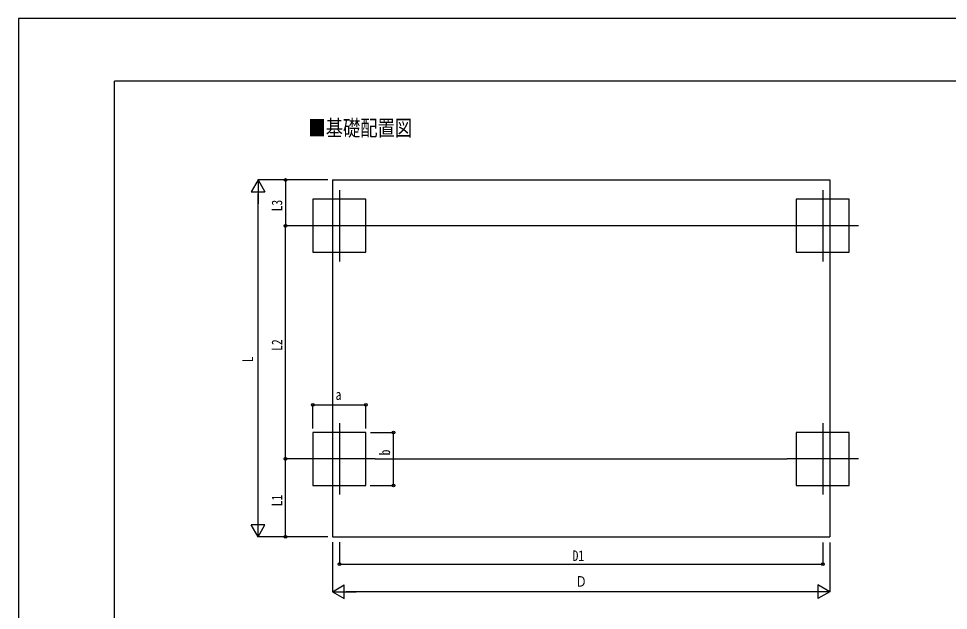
# Model space of a CAD drawing. Units: millimetres, scale not verified. Extents: x -14730 to 14718, y -10403 to 10400.
# Drawn here: x -14718 to -4554, y 3937 to 10400 of the extents above; entities that cross this region are included whole.
import ezdxf
from ezdxf.enums import TextEntityAlignment as Align

# ---------------------------------------------------------------- set-up
doc = ezdxf.new("R2010")
doc.units = ezdxf.units.MM
doc.header["$LTSCALE"] = 50
for name, color, linetype in [('0-2_USER1', 3, 'Continuous'), ('0-4_YKK_12', 2, 'Continuous'), ('0-6_YKK_A1', 4, 'Continuous'), ('0-7_YKK_D', 6, 'Continuous'), ('0-8_YKK_ZWAK', 7, 'Continuous')]:
    doc.layers.add(name, color=color, linetype=linetype)
doc.styles.add('ＭＳ ゴシック', font='')
doc.styles.get('ＭＳ ゴシック').set_extended_font_data('MS Gothic')

msp = doc.modelspace()

# ---------------------------------------------------------------- linework, layer by layer
at = {"layer": '0-4_YKK_12'}
for p, q in [((-11210.69, 8527.53), (-11210.69, 7747.53)), ((-5927.69, 8527.53), (-5927.69, 7747.53)), ((-10820.69, 8137.53), (-11600.69, 8137.53)), ((-5537.69, 8137.53), (-6317.69, 8137.53)), ((-11210.69, 5980.7), (-11210.69, 5200.7)), ((-5927.69, 5980.7), (-5927.69, 5200.7)), ((-10820.69, 5590.7), (-11600.69, 5590.7)), ((-5537.69, 5590.7), (-6317.69, 5590.7))]:
    msp.add_line(p, q, dxfattribs=at)
at = {"layer": '0-6_YKK_A1'}
for p, q in [((-11288.19, 8637.51), (-11288.19, 4740.73)), ((-11288.19, 4740.73), (-5850.19, 4740.73))]:
    msp.add_line(p, q, dxfattribs=at)
msp.add_lwpolyline([(-11288.19, 8637.51), (-5850.19, 8637.51), (-5850.19, 4740.73)], dxfattribs=at)
for points in [[(-10920.69, 7847.53), (-10920.69, 8427.53), (-11500.69, 8427.53), (-11500.69, 7847.53)], [(-5637.69, 7847.53), (-5637.69, 8427.53), (-6217.69, 8427.53), (-6217.69, 7847.53)], [(-10920.69, 5300.7), (-10920.69, 5880.7), (-11500.69, 5880.7), (-11500.69, 5300.7)], [(-5637.69, 5300.7), (-5637.69, 5880.7), (-6217.69, 5880.7), (-6217.69, 5300.7)]]:
    msp.add_lwpolyline(points, close=True, dxfattribs=at)
at = {"layer": '0-7_YKK_D'}
for p, q in [((-12100.69, 8637.51), (-12175.69, 8507.61)), ((-11338.19, 8637.51), (-12101.69, 8637.51)), ((-12100.69, 8637.51), (-12025.69, 8507.61)), ((-12100.69, 8637.51), (-12100.69, 8377.71)), ((-11338.19, 8637.51), (-11801.69, 8637.51)), ((-11800.69, 8637.51), (-11800.69, 8137.53)), ((-12175.69, 8507.61), (-12025.69, 8507.61)), ((-12100.69, 4890.73), (-12100.69, 8487.51)), ((-11601.69, 8137.53), (-11801.69, 8137.53)), ((-11601.69, 8137.53), (-11801.69, 8137.53)), ((-11800.69, 5590.7), (-11800.69, 8137.53)), ((-6318.19, 8137.53), (-10820.19, 8137.53)), ((-11500.69, 5924.3), (-11500.69, 6181.7)), ((-11500.69, 6180.7), (-10920.69, 6180.7)), ((-10920.69, 5923.59), (-10920.69, 6181.7)), ((-10871.67, 5880.7), (-10619.69, 5880.7)), ((-10620.69, 5300.7), (-10620.69, 5880.7)), ((-11601.69, 5590.7), (-11801.69, 5590.7)), ((-11601.69, 5590.7), (-11801.69, 5590.7)), ((-11800.69, 4740.73), (-11800.69, 5590.7)), ((-10820.19, 5590.7), (-6318.19, 5590.7)), ((-10873.6, 5300.7), (-10619.69, 5300.7)), ((-12100.69, 4740.73), (-12100.69, 5000.54)), ((-12100.69, 4740.73), (-12175.69, 4870.64)), ((-12025.69, 4870.64), (-12175.69, 4870.64)), ((-12100.69, 4740.73), (-12025.69, 4870.64)), ((-11338.19, 4740.73), (-12101.69, 4740.73)), ((-11338.19, 4740.73), (-11801.69, 4740.73)), ((-11288.19, 4681.06), (-11288.19, 4139.73)), ((-11210.69, 4681.06), (-11210.69, 4439.73)), ((-5927.69, 4678.87), (-5927.69, 4439.73)), ((-5850.19, 4678.87), (-5850.19, 4139.73)), ((-11210.69, 4440.73), (-5927.69, 4440.73)), ((-11288.19, 4140.73), (-11158.28, 4215.73)), ((-11158.28, 4065.73), (-11158.28, 4215.73)), ((-5850.19, 4140.73), (-5980.09, 4215.73)), ((-5980.09, 4215.73), (-5980.09, 4065.73)), ((-11288.19, 4140.73), (-11158.28, 4065.73)), ((-11288.19, 4140.73), (-11028.38, 4140.73)), ((-6000.19, 4140.73), (-11138.19, 4140.73)), ((-5850.19, 4140.73), (-6110, 4140.73)), ((-5850.19, 4140.73), (-5980.09, 4065.73))]:
    msp.add_line(p, q, dxfattribs=at)
for centre in [(-11800.69, 8637.51), (-11800.69, 8137.53), (-11800.69, 8137.53), (-11500.69, 6180.7), (-10920.69, 6180.7), (-10620.69, 5880.7), (-11800.69, 5590.7), (-11800.69, 5590.7), (-10620.69, 5300.7), (-11800.69, 4740.73), (-11210.69, 4440.73), (-5927.69, 4440.73)]:
    msp.add_circle(centre, 14.88, dxfattribs=at)
at = {"layer": '0-8_YKK_ZWAK'}
for p in [(13632.57, 9717.3), (-13667.43, -8832.7)]:
    msp.add_line(p, (-13667.43, 9717.3), dxfattribs=at)
msp.add_lwpolyline([(-14717.5, -10390.2), (14717.5, -10390.2), (14717.5, 10399.8), (-14717.5, 10399.8)], close=True, dxfattribs=at)

# ---------------------------------------------------------------- texts
at = {"layer": '0-2_USER1', "style": 'ＭＳ ゴシック', "width": 0.8}
msp.add_text('■基礎配置図', height=173.2, dxfattribs=at).set_placement((-11549.66, 9066.13), align=Align.BOTTOM_LEFT)
at = {"layer": '0-7_YKK_D', "style": 'ＭＳ ゴシック', "width": 0.8}
for s, p in [('L3', (-11801.33, 8295.12)), ('L2', (-11801.33, 6771.71)), ('L', (-12120.69, 6647.12)), ('b', (-10621.69, 5629.91)), ('L1', (-11801.33, 5073.31))]:
    msp.add_text(s, height=115.5, rotation=90, dxfattribs=at).set_placement(p, align=Align.BOTTOM_LEFT)
for s, p in [('a', (-11252.69, 6200.7)), ('D1', (-8661.59, 4441.37)), ('Ｄ', (-8632.19, 4160.73))]:
    msp.add_text(s, height=115.5, dxfattribs=at).set_placement(p, align=Align.BOTTOM_LEFT)

doc.saveas('drawing.dxf')
